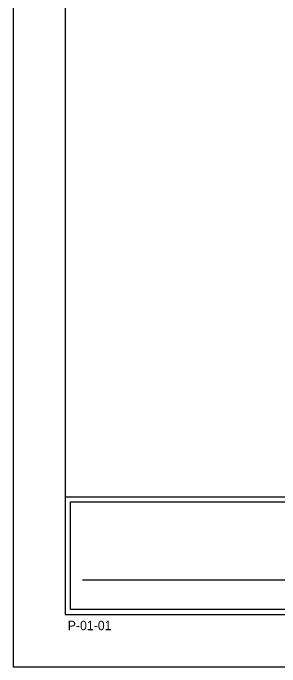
# Model space of a CAD drawing. Header units: millimetres. Extents: x -44117 to 256353, y -2095463 to 65325.
# Drawn here: x 76689 to 77702, y -4777 to -2295 of the extents above; entities that cross this region are included whole.
import ezdxf

# ---------------------------------------------------------------- set-up
doc = ezdxf.new("R2010")
doc.units = ezdxf.units.MM
doc.header["$LTSCALE"] = 10
doc.styles.add('고딕', font='')
doc.styles.get('고딕').set_extended_font_data('HYgtrE')

# ---------------------------------------------------------------- blocks, each defined once
blk = doc.blocks.new('a4 1scale')
at = {"color": 8}
for p, q in [((-15144.83, -4477.05), (-14867.83, -4477.05)), ((-15141.53, -4492.95), (-15101.88, -4492.95))]:
    blk.add_line(p, q, dxfattribs=at)
for points in [[(-15154.83, -4509.61), (-14857.83, -4509.61), (-14857.83, -4299.61), (-15154.83, -4299.61)], [(-15144.83, -4499.61), (-14867.83, -4499.61), (-14867.83, -4309.61), (-15144.83, -4309.61)]]:
    blk.add_lwpolyline(points, close=True)
blk.add_lwpolyline([(-15143.82, -4478.05), (-15098.66, -4478.05), (-15098.66, -4498.61), (-15143.83, -4498.61)], close=True, dxfattribs=at)
at = {"color": 8, "insert": (-15144.37, -4500.78), "char_height": 1.8004, "width": 27.0059, "attachment_point": 1, "style": '고딕'}
blk.add_mtext('{\\C8;P-01-01}', dxfattribs=at)

msp = doc.modelspace()

# ---------------------------------------------------------------- block references
at = {"color": 1, "xscale": 19.845, "yscale": 19.845, "zscale": 19.845}
msp.add_blockref('a4 1scale', (377436.28495, 84716.10852), dxfattribs=at)

doc.saveas('drawing.dxf')
